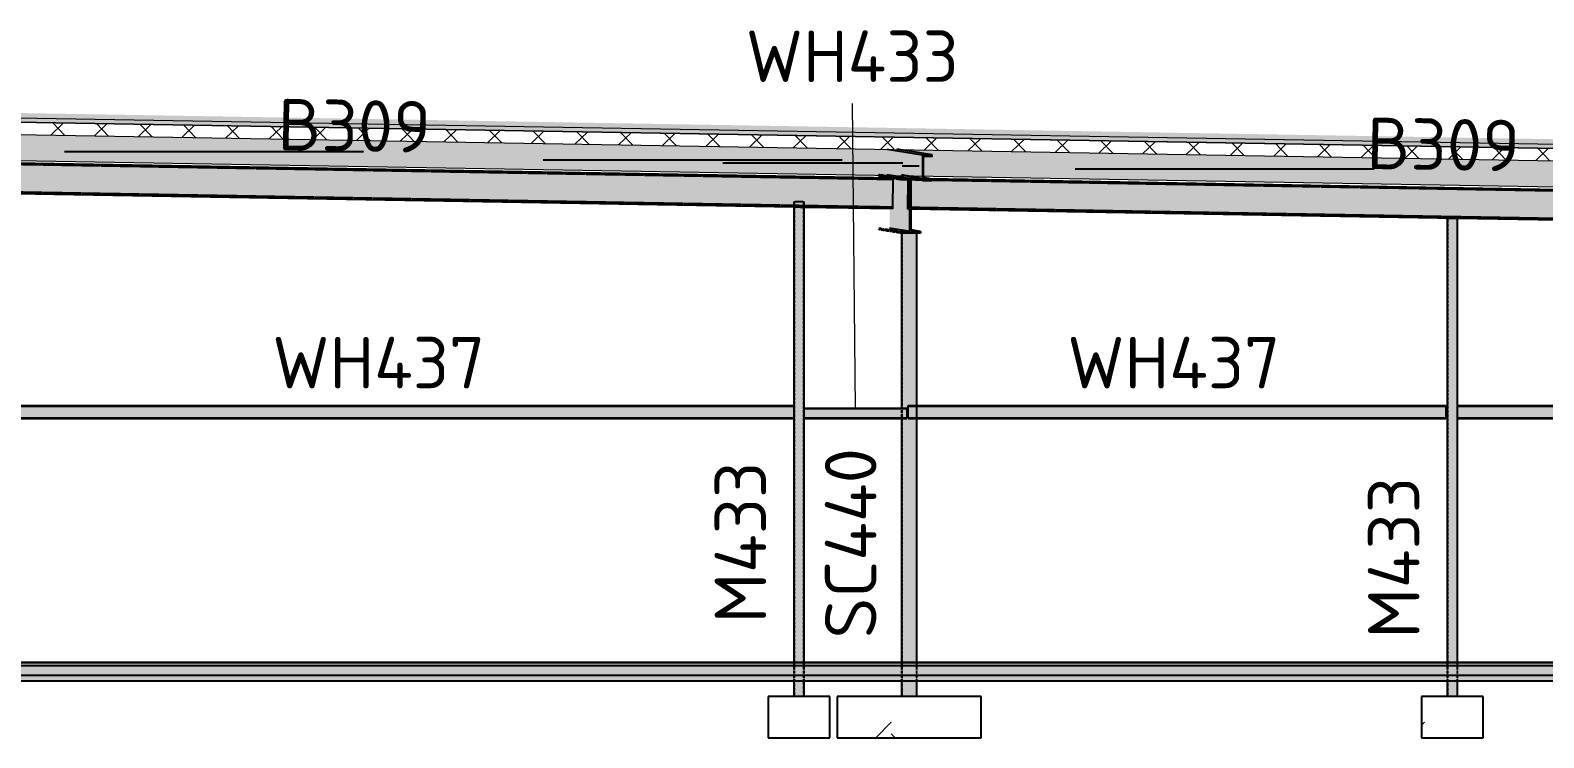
# Model space of a CAD drawing. Header units: millimetres. Extents: x 632 to 524205, y -3890 to 20851.
# Drawn here: x 469893 to 484592, y 4500 to 11369 of the extents above; entities that cross this region are included whole.
import ezdxf

# ---------------------------------------------------------------- set-up
doc = ezdxf.new("R2010")
doc.units = ezdxf.units.MM
for name, pattern in [('Dash', [7, 5, -2]), ('Hidden Double', [7, 5, -2]), ('Hidden Half', [3, 2, -1])]:
    doc.linetypes.add(name, pattern=pattern)
for name, color, linetype, lineweight in [('A-230-H-FLOOR', 190, 'Continuous', 13), ('A-230-M_FLOOR', 192, 'Continuous', 13), ('A-230-MH_FLOOR', 190, 'Hidden Double', 13), ('A-270-M_ROOF', 132, 'Continuous', 13), ('S-160-M_FOUND', 171, 'Continuous', 13), ('S-160-MH_FOUND', 171, 'Hidden Half', 13), ('S-280-A_COLUMN', 171, 'Continuous', 18), ('S-280-A_STRUCT_FRAME', 2, 'Continuous', 18), ('S-280-M_COLUMN', 52, 'Continuous', 13), ('S-280-M_STRUCT_FRAME', 12, 'Continuous', 13), ('S-280-MH_COLUMN', 52, 'Hidden Half', 13), ('Z-230-A_LEVEL', 51, 'Continuous', 13)]:
    doc.layers.add(name, color=color, linetype=linetype, lineweight=lineweight)
doc.styles.add('ISOCPEUR_2', font='isocpeur.ttf', dxfattribs={"height": 500})
pattern_1 = [(45, (471304.7, 0), (-1414.21, 0), [750, -3000]), (45, (472304.7, 1000), (-1414.21, 0), [750, -3000]), (45, (473304.7, -300), (-1414.21, 0), [250, -2000]), (90, (473304.7, 500), (-500, 500), [500, -2000]), (315, (473304.7, 1000), (0, 2828.4), [500, -3000]), (0, (472304.7, 1000), (2000, 2000), [300, -1000]), (0, (469804.7, 2000), (2000, 2000), [300, -2000])]

# ---------------------------------------------------------------- blocks, each defined once
blk = doc.blocks.new('25021-APA-ZZ-ZZ-M3-AR-000001_V3_rvt-5-S6_501-SECTION 6B')
at = {"layer": 'A-270-M_ROOF', "lineweight": 5, "transparency": 33554432}
for color, points in [(9, [(-2298922, 9609), (-2299266, 9665), (-2396617, 11326), (-2396273, 11270), (-2300735, 9640)]), (10, [(-2298922, 9569), (-2299266, 9624), (-2396617, 11286), (-2396273, 11230), (-2300735, 9600)])]:
    blk.add_hatch(color=color, dxfattribs=at).paths.add_polyline_path(points)
at = {"layer": 'A-270-M_ROOF', "transparency": 33554432}
blk.add_hatch(color=9, dxfattribs=at).paths.add_polyline_path([(-2298922, 9569), (-2298922, 9609), (-2396272, 11270), (-2396272, 11230), (-2300735, 9600)])
at = {"layer": 'A-270-M_ROOF', "lineweight": 5}
h = blk.add_hatch(dxfattribs=at)
h.set_pattern_fill('FP_23', angle=135, style=0, pattern_type=2)
h.set_pattern_definition([(44.022, (-2350522.92, 5e-07), (-208.4804, 215.7219), []), (134.0225, (-2350522.92, 5e-07), (-215.7202, -208.4822), [])])
h.paths.add_polyline_path([(-2298922, 9449), (-2298922, 9569), (-2396272, 11230), (-2396272, 11110), (-2385919, 10933), (-2385919, 10938), (-2385823, 10936), (-2385792, 10931), (-2375342, 10753), (-2375342, 10757), (-2375247, 10756), (-2375216, 10751), (-2364766, 10572), (-2364766, 10577), (-2364671, 10575), (-2364640, 10570), (-2354190, 10392), (-2354190, 10396), (-2354095, 10395), (-2354063, 10390), (-2343614, 10211), (-2343614, 10216), (-2343518, 10214), (-2343487, 10209), (-2333037, 10031), (-2333037, 10036), (-2332942, 10034), (-2332911, 10029), (-2326920, 9927), (-2326920, 9931), (-2326826, 9930), (-2326797, 9925), (-2300735, 9480)])
at = {"layer": 'A-270-M_ROOF', "lineweight": 5, "transparency": 33554432}
h = blk.add_hatch(color=254, dxfattribs=at)
h.paths.add_polyline_path([(-2298922, 9199), (-2298922, 9449), (-2320900, 9824), (-2320688, 9772), (-2320688, 9757), (-2320772, 9757), (-2320772, 9571), (-2315326, 9478), (-2315326, 9727), (-2315235, 9726), (-2315076, 9674), (-2315076, 9659), (-2315159, 9659), (-2315159, 9476), (-2307126, 9339), (-2307126, 9585), (-2307035, 9584), (-2306876, 9532), (-2306876, 9517), (-2306959, 9517), (-2306959, 9336), (-2303074, 9269), (-2303074, 9511), (-2302983, 9510), (-2302733, 9457), (-2302733, 9442), (-2302817, 9442), (-2302816, 9265), (-2300735, 9229)])
h.paths.add_polyline_path([(-2320999, 9576), (-2320999, 9826), (-2326797, 9925), (-2326546, 9876), (-2326546, 9861), (-2326631, 9861), (-2326631, 9671), (-2321015, 9576)])
h.paths.add_polyline_path([(-2326998, 9678), (-2326998, 9682), (-2326920, 9682), (-2326920, 9927), (-2332911, 10029), (-2332598, 9978), (-2332598, 9963), (-2332685, 9963), (-2332685, 9775), (-2327193, 9681)])
h.paths.add_polyline_path([(-2333118, 9782), (-2333118, 9787), (-2333037, 9787), (-2333037, 10031), (-2343487, 10209), (-2343174, 10159), (-2343174, 10144), (-2343261, 10144), (-2343261, 9955), (-2333328, 9786)])
h.paths.add_polyline_path([(-2343694, 9962), (-2343694, 9967), (-2343614, 9967), (-2343614, 10211), (-2354063, 10390), (-2353750, 10339), (-2353750, 10324), (-2353837, 10324), (-2353837, 10136), (-2343898, 9966)])
h.paths.add_polyline_path([(-2354270, 10143), (-2354270, 10147), (-2354190, 10147), (-2354190, 10392), (-2364640, 10570), (-2364327, 10520), (-2364327, 10505), (-2364413, 10505), (-2364413, 10316), (-2354466, 10146)])
h.paths.add_polyline_path([(-2364846, 10323), (-2364846, 10328), (-2364766, 10328), (-2364766, 10572), (-2375216, 10751), (-2374903, 10700), (-2374903, 10685), (-2374990, 10685), (-2374990, 10496), (-2365032, 10327)])
h.paths.add_polyline_path([(-2375423, 10504), (-2375423, 10508), (-2375342, 10508), (-2375342, 10753), (-2385792, 10931), (-2385479, 10881), (-2385479, 10866), (-2385566, 10866), (-2385566, 10677), (-2375439, 10504)])
h.paths.add_polyline_path([(-2385975, 10684), (-2385975, 10688), (-2385919, 10688), (-2385919, 10933), (-2396272, 11110), (-2396272, 11096), (-2396055, 11061), (-2396055, 11046), (-2396142, 11046), (-2396142, 10857), (-2386193, 10688)])
at = {"layer": 'A-270-M_ROOF', "color": 253, "lineweight": 5}
for p, q in [((-2299265, 9615), (-2396272, 11270)), ((-2298922, 9569), (-2396272, 11230)), ((-2396272, 11230), (-2298922, 9569)), ((-2396272, 11110), (-2298976, 9450)), ((-2396272, 10860), (-2298976, 9199))]:
    blk.add_line(p, q, dxfattribs=at)
blk = doc.blocks.new('NRP_Framing-Steel-SHS - WH437 - 125x125x5_0SHS-4144126-S6_501-SECTION 6B')
at = {"layer": 'S-280-M_STRUCT_FRAME', "linetype": 'Dash', "lineweight": 25}
blk.add_hatch(color=256, dxfattribs=at).paths.add_polyline_path([(-2338186, 7600), (-2338186, 7725), (-2343407, 7725), (-2343407, 7600), (-2341200, 7600)])
at = {"layer": 'S-280-M_STRUCT_FRAME', "lineweight": 25}
for p, q in [((-2343407, 7600), (-2343407, 7725)), ((-2343407, 7725), (-2338186, 7725)), ((-2338186, 7725), (-2338186, 7600)), ((-2343407, 7600), (-2338186, 7600))]:
    blk.add_line(p, q, dxfattribs=at)
at = {"layer": 'S-280-M_STRUCT_FRAME', "linetype": 'Dash', "lineweight": 25}
for p, q in [((-2343407, 7720), (-2338186, 7720)), ((-2343407, 7605), (-2338186, 7605))]:
    blk.add_line(p, q, dxfattribs=at)
blk = doc.blocks.new('NRP_Framing-Steel-SHS - WH437 - 125x125x5_0SHS-4144475-S6_501-SECTION 6B')
at = {"layer": 'S-280-M_STRUCT_FRAME', "linetype": 'Dash', "lineweight": 25}
blk.add_hatch(color=256, dxfattribs=at).paths.add_polyline_path([(-2347425, 7600), (-2344519, 7600), (-2344519, 7725), (-2352519, 7725), (-2352519, 7600)])
at = {"layer": 'S-280-M_STRUCT_FRAME', "lineweight": 25}
for p, q in [((-2352519, 7600), (-2352519, 7725)), ((-2352519, 7725), (-2344519, 7725)), ((-2344519, 7725), (-2344519, 7600)), ((-2352519, 7600), (-2344519, 7600))]:
    blk.add_line(p, q, dxfattribs=at)
at = {"layer": 'S-280-M_STRUCT_FRAME', "linetype": 'Dash', "lineweight": 25}
for p, q in [((-2352519, 7720), (-2344519, 7720)), ((-2352519, 7605), (-2344519, 7605))]:
    blk.add_line(p, q, dxfattribs=at)
blk = doc.blocks.new('NRP_Framing-Steel-SHS - WH433 - 100x100x5_0SHS-4144460-S6_501-SECTION 6B')
at = {"layer": 'S-280-M_STRUCT_FRAME', "linetype": 'Dash', "lineweight": 25}
blk.add_hatch(color=256, dxfattribs=at).paths.add_polyline_path([(-2344418.45814, 7600), (-2343420.45814, 7600), (-2343420.45814, 7700), (-2344418.45814, 7700)])
at = {"layer": 'S-280-M_STRUCT_FRAME', "lineweight": 25}
for p, q in [((-2344418.45814, 7600), (-2344418.45814, 7700)), ((-2344418.45814, 7700), (-2343420.45814, 7700)), ((-2343420.45814, 7700), (-2343420.45814, 7600)), ((-2344418.45814, 7600), (-2343420.45814, 7600))]:
    blk.add_line(p, q, dxfattribs=at)
at = {"layer": 'S-280-M_STRUCT_FRAME', "linetype": 'Dash', "lineweight": 25}
for p, q in [((-2344418.45814, 7695), (-2343420.45814, 7695)), ((-2344418.45814, 7605), (-2343420.45814, 7605))]:
    blk.add_line(p, q, dxfattribs=at)
blk = doc.blocks.new('NRP_Framing-Steel-SHS - WH437 - 125x125x5_0SHS-4145524-S6_501-SECTION 6B')
at = {"layer": 'S-280-M_STRUCT_FRAME', "linetype": 'Dash', "lineweight": 25}
blk.add_hatch(color=256, dxfattribs=at).paths.add_polyline_path([(-2332640, 7600), (-2332572, 7600), (-2332572, 7725), (-2338073, 7725), (-2338073, 7600), (-2333418, 7600)])
at = {"layer": 'S-280-M_STRUCT_FRAME', "lineweight": 25}
for p, q in [((-2338073, 7600), (-2338073, 7725)), ((-2338073, 7725), (-2332572, 7725)), ((-2332572, 7725), (-2332572, 7600)), ((-2338073, 7600), (-2332572, 7600))]:
    blk.add_line(p, q, dxfattribs=at)
at = {"layer": 'S-280-M_STRUCT_FRAME', "linetype": 'Dash', "lineweight": 25}
for p, q in [((-2338073, 7720), (-2332572, 7720)), ((-2338073, 7605), (-2332572, 7605))]:
    blk.add_line(p, q, dxfattribs=at)
blk = doc.blocks.new('NRP_Framing-Steel-Purlin C - P946 - EC250-24-4002138-S6_501-SECTION 6B')
at = {"layer": 'S-280-M_STRUCT_FRAME', "color": 1, "lineweight": 25}
blk.add_line((-2343302, 10049), (-2343468, 10049), dxfattribs=at)
blk.add_line((-2343302, 10049), (-2343468, 10049), dxfattribs=at)
blk = doc.blocks.new('NRP_Framing-Steel-Purlin C - P946 - EC250-24-4002140-S6_501-SECTION 6B')
at = {"layer": 'S-280-M_STRUCT_FRAME', "color": 1, "lineweight": 25}
blk.add_line((-2344048, 10108), (-2346952, 10108), dxfattribs=at)
blk.add_line((-2344048, 10108), (-2346952, 10108), dxfattribs=at)
blk = doc.blocks.new('NRP_Framing-Steel-Purlin Z - P915 - EZ250-19-4002077-S6_501-SECTION 6B')
at = {"layer": 'S-280-M_STRUCT_FRAME', "color": 92, "lineweight": 25}
blk.add_line((-2348697, 10188), (-2351601, 10188), dxfattribs=at)
blk = doc.blocks.new('NRP_Framing-Steel-Purlin Z - P915 - EZ250-19-4002208-S6_501-SECTION 6B')
at = {"layer": 'S-280-M_STRUCT_FRAME', "color": 92, "lineweight": 25}
blk.add_line((-2338881, 10020), (-2341785, 10020), dxfattribs=at)
blk = doc.blocks.new('NRP_Column-Steel-SHS - SC440 - 150x150x5_0SHS-3895938-S6_501-SECTION 6B')
at = {"layer": 'S-280-MH_COLUMN', "lineweight": 25}
for p, q in [((-2343467, 7700), (-2343467, 9400)), ((-2343327, 9400), (-2343327, 7725)), ((-2343467, 7599), (-2343467, 7700)), ((-2343327, 7725), (-2343327, 7599)), ((-2343467, 5235), (-2343467, 7599)), ((-2343327, 7599), (-2343327, 5235)), ((-2343467, 5050), (-2343467, 5235)), ((-2343327, 5235), (-2343327, 5050)), ((-2343467, 4900), (-2343467, 5050)), ((-2343327, 5050), (-2343327, 4900))]:
    blk.add_line(p, q, dxfattribs=at)
blk = doc.blocks.new('NRP_Framing-Steel-PFC - OR308 - 250PFC-V71-S6_501-SECTION 6B')
at = {"layer": 'S-280-M_STRUCT_FRAME', "linetype": 'Dash', "lineweight": 25}
for points in [[(-2343174, 10159), (-2343518, 10214), (-2343614, 10216), (-2343269, 10161)], [(-2343269, 9910), (-2343269, 10161), (-2343614, 10216), (-2343614, 9966), (-2343288, 9913)], [(-2343174, 9909), (-2343174, 9924), (-2343261, 9925), (-2343261, 10145), (-2343174, 10144), (-2343174, 10159), (-2343269, 10161), (-2343269, 9910)], [(-2343174, 9924), (-2343261, 9938), (-2343261, 9925)]]:
    blk.add_hatch(color=256, dxfattribs=at).paths.add_polyline_path(points)
at = {"layer": 'S-280-M_STRUCT_FRAME', "lineweight": 25}
for p, q in [((-2343614, 10216), (-2343269, 10161)), ((-2343174, 10159), (-2343518, 10214)), ((-2343174, 10159), (-2343269, 10161)), ((-2343269, 10161), (-2343269, 9910)), ((-2343261, 9925), (-2343261, 10145)), ((-2343261, 10145), (-2343174, 10144)), ((-2343174, 10144), (-2343174, 10159)), ((-2343432, 9936), (-2343614, 9966)), ((-2343269, 9910), (-2343414, 9933)), ((-2343269, 9910), (-2343174, 9909)), ((-2343174, 9924), (-2343261, 9938)), ((-2343174, 9924), (-2343261, 9925)), ((-2343174, 9909), (-2343174, 9924))]:
    blk.add_line(p, q, dxfattribs=at)
at = {"layer": 'S-280-M_STRUCT_FRAME', "linetype": 'Dash', "lineweight": 25}
blk.add_line((-2343414, 9933), (-2343432, 9936), dxfattribs=at)
blk = doc.blocks.new('NRP_Framing-Steel-PFC - B309 - 300PFC-V74-S6_501-SECTION 6B')
at = {"layer": 'S-280-M_STRUCT_FRAME', "linetype": 'Dash', "lineweight": 25}
h = blk.add_hatch(color=256, dxfattribs=at)
h.paths.add_polyline_path([(-2343562, 9635), (-2343557, 9935), (-2353789, 10110), (-2353750, 10104), (-2353750, 10089), (-2353846, 10091), (-2353893, 10098), (-2353958, 10098), (-2353958, 9813), (-2344519, 9651), (-2344517, 9704), (-2344419, 9704), (-2344419, 9649), (-2344312, 9648)])
h.paths.add_polyline_path([(-2353983, 9814), (-2353985, 10091), (-2353990, 9814)])
at = {"layer": 'S-280-M_STRUCT_FRAME', "lineweight": 25}
for p, q in [((-2353990, 9814), (-2353985, 10098)), ((-2353789, 10110), (-2343557, 9935)), ((-2343557, 9935), (-2343562, 9635)), ((-2353983, 9814), (-2353990, 9814)), ((-2344519, 9651), (-2353958, 9813)), ((-2343562, 9635), (-2344419, 9649))]:
    blk.add_line(p, q, dxfattribs=at)
at = {"layer": 'S-280-M_STRUCT_FRAME', "linetype": 'Dash', "lineweight": 25}
for p, q in [((-2353985, 10098), (-2353984, 10114)), ((-2353958, 10097), (-2353985, 10098)), ((-2353984, 10114), (-2353789, 10110)), ((-2353878, 10096), (-2353958, 10097)), ((-2353750, 10094), (-2353878, 10096)), ((-2343557, 9919), (-2353750, 10094)), ((-2353983, 9830), (-2353989, 9830)), ((-2353958, 9829), (-2353983, 9830)), ((-2353958, 9813), (-2353983, 9814)), ((-2344519, 9667), (-2353958, 9829)), ((-2344419, 9665), (-2344519, 9667)), ((-2344419, 9649), (-2344519, 9651)), ((-2343562, 9651), (-2344419, 9665))]:
    blk.add_line(p, q, dxfattribs=at)
blk = doc.blocks.new('NRP_Framing-Steel-PFC - B309 - 300PFC-V75-S6_501-SECTION 6B')
at = {"layer": 'S-280-M_STRUCT_FRAME', "linetype": 'Dash', "lineweight": 25}
h = blk.add_hatch(color=256, dxfattribs=at)
h.paths.add_polyline_path([(-2332986, 9453), (-2332981, 9753), (-2343206, 9929), (-2343174, 9924), (-2343174, 9909), (-2343269, 9910), (-2343317, 9918), (-2343382, 9918), (-2343382, 9632), (-2333029, 9454)])
h.paths.add_polyline_path([(-2343407, 9632), (-2343409, 9910), (-2343413, 9632)])
at = {"layer": 'S-280-M_STRUCT_FRAME', "lineweight": 25}
for p, q in [((-2343413, 9632), (-2343408, 9918)), ((-2343206, 9929), (-2332981, 9753)), ((-2332981, 9753), (-2332986, 9453)), ((-2343407, 9632), (-2343413, 9632)), ((-2338075, 9541), (-2343382, 9632)), ((-2332986, 9453), (-2338073, 9541))]:
    blk.add_line(p, q, dxfattribs=at)
at = {"layer": 'S-280-M_STRUCT_FRAME', "linetype": 'Dash', "lineweight": 25}
for p, q in [((-2343382, 9916), (-2343409, 9916)), ((-2343408, 9918), (-2343408, 9932)), ((-2343408, 9932), (-2343206, 9929)), ((-2343294, 9914), (-2343382, 9916)), ((-2343174, 9912), (-2343294, 9914)), ((-2332981, 9737), (-2343174, 9912)), ((-2343407, 9648), (-2343413, 9648)), ((-2343382, 9648), (-2343407, 9648)), ((-2343382, 9632), (-2343407, 9632)), ((-2332986, 9469), (-2343382, 9648)), ((-2338074, 9541), (-2338075, 9541))]:
    blk.add_line(p, q, dxfattribs=at)
blk = doc.blocks.new('NRP_Column-Steel-SHS - M433 - 100x100x5_0SHS-3910205-S6_501-SECTION 6B')
at = {"layer": 'S-280-MH_COLUMN', "lineweight": 25}
for p, q in [((-2344514, 5235), (-2344514, 9704)), ((-2344424, 9704), (-2344424, 5235)), ((-2344514, 5050), (-2344514, 5235)), ((-2344424, 5235), (-2344424, 5050)), ((-2344514, 4900), (-2344514, 5050)), ((-2344424, 5050), (-2344424, 4900))]:
    blk.add_line(p, q, dxfattribs=at)
blk = doc.blocks.new('NRP_Column-Steel-SHS - M433 - 100x100x5_0SHS-3910356-S6_501-SECTION 6B')
at = {"layer": 'S-280-MH_COLUMN', "lineweight": 25}
for p, q in [((-2338168, 5235), (-2338168, 9541)), ((-2338078, 9541), (-2338078, 5235)), ((-2338168, 5050), (-2338168, 5235)), ((-2338078, 5235), (-2338078, 5050)), ((-2338168, 4900), (-2338168, 5050)), ((-2338078, 5050), (-2338078, 4900))]:
    blk.add_line(p, q, dxfattribs=at)
blk = doc.blocks.new('NRP_Foundation-Pad Footing Fibre _v2_ - PF6 -600 x 600 x 400d-V81-S6_501-SECTION 6B')
at = {"layer": 'S-160-M_FOUND'}
h = blk.add_hatch(dxfattribs=at)
h.set_pattern_fill('FP_24', color=256, style=0, pattern_type=2)
h.set_pattern_definition([(45, (-2350522.9, 0), (-1414.21, 0), [750, -3000]), (45, (-2349522.9, 1000), (-1414.21, 0), [750, -3000]), (45, (-2348522.9, -300), (-1414.21, 0), [250, -2000]), (90, (-2348522.9, 500), (-500, 500), [500, -2000]), (315, (-2348523, 1000), (0, 2828.43), [500, -3000]), (0, (-2349523, 1000), (2000, 2000), [300, -1000]), (0, (-2352023, 2000), (2000, 2000), [300, -2000])])
h.paths.add_polyline_path([(-2337823, 4500), (-2337823, 4900), (-2338423, 4900), (-2338423, 4500)])
at = {"layer": 'S-160-M_FOUND', "lineweight": 25}
for p, q in [((-2337823, 4900), (-2338423, 4900)), ((-2338423, 4900), (-2338423, 4500)), ((-2337823, 4500), (-2337823, 4900)), ((-2338423, 4500), (-2337823, 4500))]:
    blk.add_line(p, q, dxfattribs=at)
blk = doc.blocks.new('NRP_Framing-Steel-Purlin C - P946 - EC250-24-4002139-S6_501-SECTION 6B')
at = {"layer": 'S-280-M_STRUCT_FRAME', "color": 1, "lineweight": 25}
blk.add_line((-2343475, 10078), (-2345210, 10078), dxfattribs=at)
blk.add_line((-2343475, 10078), (-2345210, 10078), dxfattribs=at)
at = {"layer": 'S-280-M_STRUCT_FRAME', "color": 1, "linetype": 'Dash', "lineweight": 25}
blk.add_line((-2343461, 10078), (-2343475, 10078), dxfattribs=at)
blk.add_line((-2343461, 10078), (-2343475, 10078), dxfattribs=at)

msp = doc.modelspace()

# ---------------------------------------------------------------- hatches: boundary and pattern name
at = {"layer": 'A-230-H-FLOOR'}
h = msp.add_hatch(dxfattribs=at)
h.set_pattern_fill('FP_25', color=256, style=0, pattern_type=2)
h.set_pattern_definition([(50, (471304.7, 0), (728.7365, -63.756), [76.2, -838.2]), (355, (471304.7, 0), (-140.972, 764.228), [60.96, -670.56]), (100.451, (471365.4, -5.3), (587.77, 700.467), [64.76, -712.36]), (46.184, (471304.7, 203.2), (1084.316, -168.171), [114.3, -1257.3]), (96.636, (471395, 189.2), (949.61, 989.71), [97.14, -1068.54]), (351.184, (471304.7, 203.2), (949.62, 989.701), [91.44, -1005.84]), (21, (471406.3, 152.4), (606.458, -409.0606), [76.2, -838.2]), (326, (471406.3, 152.4), (247.208, 736.753), [60.96, -670.56]), (71.451, (471456.8, 118.3), (853.668, 327.6855), [64.76, -712.36]), (37.5, (471304.68, 0), (12.3547, 338.2201), [6.706, -655.726, 6.706, -674.014, -673.1]), (37.5, (471304.68, 0), (12.3547, 338.2201), [-1343.152, 6.706, -666.394]), (7.5, (471304.68, 0), (267.2789, 400.7221), [6.706, -381.406, 6.706, -640.486, -256.54]), (7.5, (471304.68, 0), (267.2789, 400.7221), [-1035.304, 6.706, -249.834]), (327.5, (471078.1, 0), (542.3633, -22.9153), [6.706, -247.294, 6.706, -785.774, -1051.56]), (327.5, (471078.1, 0), (542.3633, -22.9153), [-1046.48, 6.706, -1044.854]), (317.5, (470976.5, 0), (592.517, 101.707), [6.706, -323.494, 6.706, -519.582, -746.76]), (317.5, (470976.5, 0), (592.517, 101.707), [-856.488, 6.706, -740.054])])
h.paths.add_polyline_path([(518394, 5050), (519275, 5052), (519368, 5054), (519581, 5054), (524205, 5074), (524205, 5194), (518394, 5170), (514167, 5170), (512847, 5227), (435999, 5227), (425500, 5233), (425478, 5230), (424600, 5214), (424600, 5094), (425500, 5113), (437051, 5107), (512847, 5107), (514167, 5050), (517980, 5050)])
at = {"layer": 'A-230-H-FLOOR', "lineweight": 5}
msp.add_hatch(color=256, dxfattribs=at).paths.add_polyline_path([(443276, 5227), (512847, 5227), (512847, 5232), (510489, 5232), (510489, 5235), (493706, 5235), (493706, 5232), (490706, 5232), (490706, 5235), (474667, 5235), (474667, 5232), (471667, 5232), (471667, 5235), (454912, 5235), (454912, 5232), (453212, 5232), (453212, 5235), (428272, 5233), (437051, 5227)])
at = {"layer": 'A-230-M_FLOOR', "lineweight": 5}
h = msp.add_hatch(color=256, dxfattribs=at)
h.paths.add_polyline_path([(493079, 5050), (514167, 5050), (512847, 5107), (435999, 5107), (425496, 5112), (425496, 5050), (489966, 5050)])
h.paths.add_polyline_path([(514347, 5170), (519070, 5170), (519070, 5200), (513655, 5200), (514167, 5178)])
at = {"layer": 'S-160-M_FOUND'}
h = msp.add_hatch(dxfattribs=at)
h.set_pattern_fill('FP_24', color=256, style=0, pattern_type=2)
h.set_pattern_definition(pattern_1)
h.paths.add_polyline_path([(477059, 4500), (477659, 4500), (477659, 4900), (477059, 4900)])
h = msp.add_hatch(dxfattribs=at)
h.set_pattern_fill('FP_24', color=256, style=0, pattern_type=2)
h.set_pattern_definition(pattern_1)
h.paths.add_polyline_path([(479130, 4500), (479130, 4900), (477730, 4900), (477730, 4500)])
at = {"layer": 'S-280-M_COLUMN', "lineweight": 5}
h = msp.add_hatch(color=256, dxfattribs=at)
h.paths.add_polyline_path([(477311, 4900), (477322, 4900), (477321, 5050), (477309, 5050), (477309, 4900)])
h.paths.add_polyline_path([(477309, 5235), (477322, 5235), (477322, 9704), (477309, 9704), (477309, 7599)])
h = msp.add_hatch(color=256, dxfattribs=at)
h.paths.add_polyline_path([(477322, 4900), (477397, 4900), (477397, 5050), (477322, 5050)])
h.paths.add_polyline_path([(477322, 5235), (477397, 5235), (477397, 9704), (477322, 9704), (477322, 7599)])
h = msp.add_hatch(color=256, dxfattribs=at)
h.paths.add_polyline_path([(477409, 4900), (477407, 5050), (477397, 5050), (477397, 4900), (477407, 4900)])
h.paths.add_polyline_path([(477397, 5235), (477409, 5235), (477407, 9704), (477397, 9704), (477397, 7599)])
h = msp.add_hatch(color=256, dxfattribs=at)
h.paths.add_polyline_path([(483656, 4900), (483667, 4900), (483667, 5050), (483655, 5050), (483655, 4900)])
h.paths.add_polyline_path([(483655, 5235), (483667, 5235), (483667, 9541), (483655, 9541)])
h = msp.add_hatch(color=256, dxfattribs=at)
h.paths.add_polyline_path([(483742, 4900), (483742, 5050), (483667, 5050), (483667, 4900)])
h.paths.add_polyline_path([(483742, 5235), (483742, 9541), (483667, 9541), (483667, 5235)])
h = msp.add_hatch(color=256, dxfattribs=at)
h.paths.add_polyline_path([(483753, 4900), (483755, 4900), (483753, 5050), (483742, 5050), (483742, 4900), (483748, 4900)])
h.paths.add_polyline_path([(483755, 5235), (483753, 9541), (483742, 9541), (483742, 5235), (483754, 5235)])
h = msp.add_hatch(color=256, dxfattribs=at)
h.paths.add_polyline_path([(478357, 4900), (478368, 4900), (478367, 5050), (478355, 5050), (478355, 4900)])
h.paths.add_polyline_path([(478368, 5235), (478368, 7600), (478355, 7599), (478357, 5235), (478367, 5235)])
h.paths.add_polyline_path([(478355, 7700), (478368, 7700), (478368, 9400), (478355, 9400)])
h = msp.add_hatch(color=256, dxfattribs=at)
h.paths.add_polyline_path([(478493, 4900), (478493, 5050), (478368, 5050), (478368, 4900)])
h.paths.add_polyline_path([(478493, 5235), (478493, 7600), (478421, 7600), (478421, 7725), (478493, 7725), (478493, 9400), (478368, 9400), (478368, 7700), (478407, 7700), (478407, 7600), (478368, 7599), (478368, 5235)])
h = msp.add_hatch(color=256, dxfattribs=at)
h.paths.add_polyline_path([(478493, 4900), (478505, 4900), (478503, 5050), (478493, 5050)])
h.paths.add_polyline_path([(478499, 5235), (478505, 5235), (478503, 7600), (478493, 7599), (478493, 5235), (478498, 5235)])
h.paths.add_polyline_path([(478503, 7725), (478505, 7725), (478503, 9400), (478493, 9400), (478495, 7725), (478501, 7725)])
at = {"layer": 'S-280-M_STRUCT_FRAME', "lineweight": 5}
for points in [[(478342, 9933), (478414, 9933), (478214, 9966), (478134, 9967), (478309, 9939)], [(478342, 9918), (478342, 9933), (478134, 9966), (478134, 9951), (478233, 9935), (478271, 9935), (478271, 9929)], [(478436, 9415), (478436, 9918), (478420, 9918), (478420, 9632), (478414, 9632), (478419, 9918), (478342, 9918), (478340, 9918), (478271, 9929), (478265, 9635), (478239, 9635), (478239, 9447), (478420, 9418)], [(478436, 9400), (478540, 9400), (478540, 9415), (478446, 9415), (478446, 9918), (478511, 9918), (478414, 9933), (478342, 9933), (478342, 9918), (478436, 9918), (478436, 9415), (478342, 9415), (478342, 9400), (478368, 9400)], [(478342, 9400), (478342, 9415), (478134, 9448), (478134, 9433)], [(478342, 9415), (478436, 9415), (478232, 9447), (478145, 9447), (478239, 9432)], [(478446, 9415), (478540, 9415), (478446, 9430), (478446, 9426)]]:
    msp.add_hatch(color=256, dxfattribs=at).paths.add_polyline_path(points)

# ---------------------------------------------------------------- linework, layer by layer
at = {"layer": 'A-230-M_FLOOR', "lineweight": 25}
for p, q in [((512847, 5227), (435999, 5227)), ((454912, 5235), (471667, 5235)), ((471667, 5235), (471667, 5232)), ((471667, 5232), (474667, 5232)), ((474667, 5235), (490706, 5235)), ((474667, 5232), (474667, 5235)), ((514165, 5050), (425496, 5050)), ((435999, 5107), (512847, 5107))]:
    msp.add_line(p, q, dxfattribs=at)
at = {"layer": 'A-230-MH_FLOOR', "lineweight": 25}
msp.add_line((425211, 5200), (513473, 5200), dxfattribs=at)
at = {"layer": 'S-160-M_FOUND', "lineweight": 25}
for p, q in [((477659, 4900), (477059, 4900)), ((477059, 4900), (477059, 4500)), ((477659, 4500), (477659, 4900)), ((479130, 4900), (477730, 4900)), ((477730, 4900), (477730, 4500)), ((479130, 4500), (479130, 4900)), ((477059, 4500), (477659, 4500)), ((477730, 4500), (479130, 4500))]:
    msp.add_line(p, q, dxfattribs=at)
at = {"layer": 'S-280-A_STRUCT_FRAME'}
msp.add_line((477908, 7700), (477879, 10657), dxfattribs=at)
at = {"layer": 'S-280-M_COLUMN', "lineweight": 25}
for p, q in [((477309, 9704), (477309, 7725)), ((477309, 9704), (477322, 9704)), ((477397, 9704), (477322, 9704)), ((477397, 9704), (477409, 9704)), ((477409, 5235), (477409, 9704)), ((483655, 9541), (483655, 5235)), ((483655, 9541), (483667, 9541)), ((483742, 9541), (483667, 9541)), ((483742, 9541), (483755, 9541)), ((483755, 5235), (483755, 9541)), ((478355, 9400), (478355, 7700)), ((478355, 9400), (478368, 9400)), ((478493, 9400), (478368, 9400)), ((478493, 9400), (478505, 9400)), ((478505, 7725), (478505, 9400)), ((477309, 7599), (477309, 5235)), ((478355, 7599), (478355, 5235)), ((478505, 5235), (478505, 7599)), ((477309, 5050), (477309, 4900)), ((477409, 4900), (477409, 5050)), ((478355, 5050), (478355, 4900)), ((478505, 4900), (478505, 5050)), ((483655, 5050), (483655, 4900)), ((483755, 4900), (483755, 5050))]:
    msp.add_line(p, q, dxfattribs=at)
at = {"layer": 'S-280-M_STRUCT_FRAME', "linetype": 'Dash', "lineweight": 25}
for p, q in [((478342, 9933), (478134, 9967)), ((478233, 9935), (478134, 9951)), ((478342, 9918), (478233, 9935)), ((478342, 9933), (478540, 9933)), ((478342, 9918), (478342, 9933)), ((478540, 9933), (478355, 9963)), ((478540, 9918), (478511, 9918)), ((478540, 9933), (478540, 9918)), ((478134, 9449), (478342, 9415)), ((478342, 9400), (478134, 9433)), ((478342, 9415), (478436, 9415)), ((478342, 9400), (478342, 9415))]:
    msp.add_line(p, q, dxfattribs=at)
at = {"layer": 'S-280-M_STRUCT_FRAME', "lineweight": 25}
for p, q in [((478436, 9918), (478342, 9918)), ((478436, 9415), (478436, 9918)), ((478446, 9918), (478446, 9415)), ((478511, 9918), (478446, 9918)), ((478436, 9415), (478239, 9447)), ((478540, 9415), (478445, 9431)), ((478446, 9415), (478540, 9415)), ((478540, 9415), (478540, 9400)), ((478355, 9400), (478342, 9400)), ((478540, 9400), (478505, 9400))]:
    msp.add_line(p, q, dxfattribs=at)
at = {"layer": 'S-280-MH_COLUMN', "lineweight": 25}
for p, q in [((478355, 7700), (478355, 7599)), ((478505, 7599), (478505, 7725)), ((477309, 7600), (477309, 7599)), ((477309, 5235), (477309, 5050)), ((477409, 5050), (477409, 5235)), ((478355, 5235), (478355, 5050)), ((478505, 5050), (478505, 5235)), ((483655, 5235), (483655, 5050)), ((483755, 5050), (483755, 5235))]:
    msp.add_line(p, q, dxfattribs=at)
at = {"layer": 'Z-230-A_LEVEL'}
msp.add_line((419485, 5200), (523191, 5200), dxfattribs=at)

# ---------------------------------------------------------------- block references
at = {"color": 10, "lineweight": 5}
msp.add_blockref('25021-APA-ZZ-ZZ-M3-AR-000001_V3_rvt-5-S6_501-SECTION 6B', (2821828, 0), dxfattribs=at)
at = {"layer": 'S-160-MH_FOUND', "lineweight": 25}
msp.add_blockref('NRP_Foundation-Pad Footing Fibre _v2_ - PF6 -600 x 600 x 400d-V81-S6_501-SECTION 6B', (2821828, 0), dxfattribs=at)
at = {"layer": 'S-280-M_STRUCT_FRAME', "color": 92, "lineweight": 25}
for name in ['NRP_Framing-Steel-Purlin Z - P915 - EZ250-19-4002077-S6_501-SECTION 6B', 'NRP_Framing-Steel-Purlin Z - P915 - EZ250-19-4002208-S6_501-SECTION 6B']:
    msp.add_blockref(name, (2821828, 0), dxfattribs=at)
at = {"layer": 'S-280-M_STRUCT_FRAME', "linetype": 'Dash', "lineweight": 25}
for name in ['NRP_Framing-Steel-PFC - OR308 - 250PFC-V71-S6_501-SECTION 6B', 'NRP_Framing-Steel-PFC - B309 - 300PFC-V74-S6_501-SECTION 6B', 'NRP_Framing-Steel-PFC - B309 - 300PFC-V75-S6_501-SECTION 6B']:
    msp.add_blockref(name, (2821828, 0), dxfattribs=at)
at = {"layer": 'S-280-M_STRUCT_FRAME', "color": 1, "lineweight": 25}
for name in ['NRP_Framing-Steel-Purlin C - P946 - EC250-24-4002140-S6_501-SECTION 6B', 'NRP_Framing-Steel-Purlin C - P946 - EC250-24-4002138-S6_501-SECTION 6B']:
    msp.add_blockref(name, (2821828, 0), dxfattribs=at)
at = {"layer": 'S-280-M_STRUCT_FRAME', "color": 1, "linetype": 'Dash', "lineweight": 25}
msp.add_blockref('NRP_Framing-Steel-Purlin C - P946 - EC250-24-4002139-S6_501-SECTION 6B', (2821828, 0), dxfattribs=at)
at = {"layer": 'S-280-M_STRUCT_FRAME', "lineweight": 25}
for name in ['NRP_Framing-Steel-SHS - WH437 - 125x125x5_0SHS-4144475-S6_501-SECTION 6B', 'NRP_Framing-Steel-SHS - WH433 - 100x100x5_0SHS-4144460-S6_501-SECTION 6B', 'NRP_Framing-Steel-SHS - WH437 - 125x125x5_0SHS-4144126-S6_501-SECTION 6B', 'NRP_Framing-Steel-SHS - WH437 - 125x125x5_0SHS-4145524-S6_501-SECTION 6B']:
    msp.add_blockref(name, (2821828, 0), dxfattribs=at)
at = {"layer": 'S-280-MH_COLUMN', "lineweight": 25}
for name in ['NRP_Column-Steel-SHS - M433 - 100x100x5_0SHS-3910205-S6_501-SECTION 6B', 'NRP_Column-Steel-SHS - M433 - 100x100x5_0SHS-3910356-S6_501-SECTION 6B', 'NRP_Column-Steel-SHS - SC440 - 150x150x5_0SHS-3895938-S6_501-SECTION 6B']:
    msp.add_blockref(name, (2821828, 0), dxfattribs=at)

# ---------------------------------------------------------------- texts
at = {"layer": 'S-280-A_COLUMN', "lineweight": 13, "char_height": 500, "attachment_point": 1, "rotation": 90, "style": 'ISOCPEUR_2'}
for s, insert, width in [('SC440', (477611, 5464), 2308.86), ('M433', (476540, 5612), 1891.98), ('M433', (482885, 5464), 1891.98)]:
    msp.add_mtext(s, dxfattribs=dict(at, insert=insert, width=width))
at = {"layer": 'S-280-A_STRUCT_FRAME', "lineweight": 13, "char_height": 500, "width": 2501.26, "attachment_point": 1, "style": 'ISOCPEUR_2'}
for s, insert in [('WH433', (476841, 11367)), ('WH437', (472242, 8392)), ('WH437', (479964, 8392))]:
    msp.add_mtext(s, dxfattribs=dict(at, insert=insert))
at = {"layer": 'S-280-A_STRUCT_FRAME', "lineweight": 13, "char_height": 500, "width": 1779.75, "attachment_point": 1, "rotation": 359.0169, "style": 'ISOCPEUR_2'}
for insert in [(472301, 10705), (482878, 10523)]:
    msp.add_mtext('B309', dxfattribs=dict(at, insert=insert))

doc.saveas('drawing.dxf')
